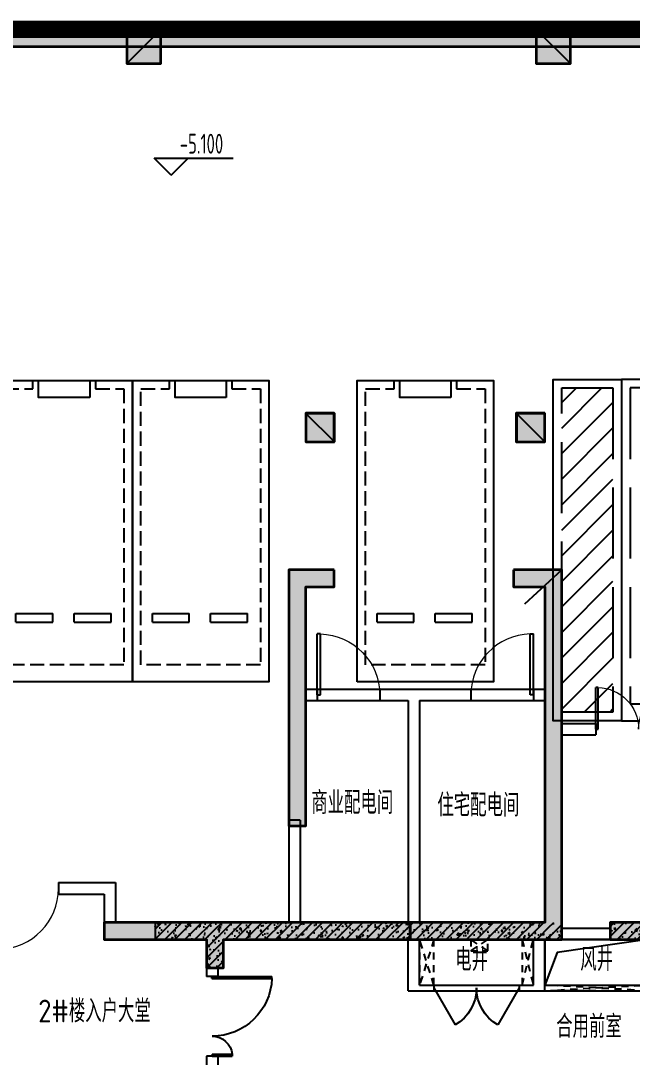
# Model space of a CAD drawing. Extents: x 512858 to 514372, y -232486 to -231710.
# Drawn here: x 512942.11 to 512952.86, y -232084.55 to -232066.25 of the extents above; entities that cross this region are included whole.
import ezdxf

# ---------------------------------------------------------------- set-up
doc = ezdxf.new("R2010")
doc.units = 0
doc.header["$LTSCALE"] = 1000
for name, pattern in [('2#HXT-B1$0$CACHE2', [0.1875, 0.125, -0.0625]), ('DASH', [0.35, 0.25, -0.1]), ('新块$0$__DASH', [0.35, 0.25, -0.1]), ('新块$0$DASH', [0.35, 0.25, -0.1])]:
    doc.linetypes.add(name, pattern=pattern)
doc.layers.get('0').update_dxf_attribs({"color": 252})
for name, color, linetype in [('2#HXT-B1$0$A-FIRE-DOOR', 252, 'Continuous'), ('2#HXT-B1$0$A-HOLE-E', 252, 'Continuous'), ('2#HXT-B1$0$A-HOLE-H', 252, '2#HXT-B1$0$CACHE2'), ('2#HXT-B1$0$A-PATT-COLU', 252, 'Continuous'), ('2#HXT-B1$0$A-STR-CONC-B', 252, 'Continuous'), ('2#HXT-B1$0$A-WALL-S', 252, 'Continuous'), ('_0', 252, 'Continuous'), ('A-ANNO-HATC-PATT', 252, 'Continuous'), ('A-ANNO-LEVL', 252, 'Continuous'), ('A-COLU-CONC', 252, 'Continuous'), ('A-DOOR-FIRE', 252, 'Continuous'), ('A-WALL-BLOK', 252, 'Continuous'), ('AA-WALL', 252, 'Continuous'), ('AD-普通车位', 252, 'Continuous'), ('PUB_HATCH', 252, 'Continuous'), ('WALL', 252, 'Continuous'), ('建-房间名称', 252, 'Continuous'), ('新块$0$A-PARK-D', 252, 'Continuous'), ('新块$0$A-PARK-无障碍', 252, 'Continuous'), ('新块$0$AD-普通车位', 252, '新块$0$DASH'), ('风井', 252, 'Continuous')]:
    doc.layers.add(name, color=color, linetype=linetype)
for name, color, linetype, lineweight in [('S-COLU', 252, 'Continuous', 35), ('s-colu-cons', 252, 'Continuous', 35), ('S-COLU-HATC', 252, 'Continuous', 25), ('S-WALL', 252, 'Continuous', 35), ('S-WALL-HATC', 252, 'Continuous', 25), ('面积-不计容-地下室-1', 4, 'Continuous', 0)]:
    doc.layers.add(name, color=color, linetype=linetype, lineweight=lineweight)
doc.styles.add('_TCH_DIM', font='TSSDENG.shx', dxfattribs={"width": 0.8, "bigfont": 'hztxt.shx'})
doc.styles.add('邻里中心-雨水$0$STANDARD', font='GBENOR', dxfattribs={"bigfont": 'GBCBIG'})
pattern_1 = [(45, (0, 0), (-88.38834764831844, 88.38834764831844), []), (50, (0, 0), (358.6300913003767, -31.37606749129755), [37.5, -412.5]), (355, (0, 0), (-69.3756668065, 376.0960668500059), [30, -330]), (100.4514, (29.88584, -2.61467), (289.2546908570108, 344.7197710304768), [31.870095, -350.571056]), (46.1842, (0, 100), (533.6205243128222, -82.75950716450905), [56.25, -618.75]), (96.63560000000001, (44.4683725, 93.1033465), (467.3313527743517, 487.0589354502209), [47.805144, -525.8565]), (351.1842, (0, 100), (467.3309725668136, 487.0593004626623), [45, -495]), (21, (50, 75), (298.4535260592309, -201.3094453326694), [37.5, -412.5]), (325.9999999999999, (50, 75), (121.6576659607912, 362.5750225234264), [30, -330]), (71.4514, (74.8711165, 58.224197), (420.111314290745, 161.2652483549762), [31.870095, -350.571056]), (37.5, (0, 0), (6.079927658645312, 166.4469269156558), [0, -326, 0, -335, 0, -331.25]), (7.5, (0, 0), (131.5347687210743, 197.2058559411801), [0, -191, 0, -318.5, 0, -126.25]), (-32.5, (-111.5, 0), (266.9112180862045, -11.27743586718988), [0, -125, 0, -390, 0, -517.5]), (-42.50000000000001, (-161.5, 0), (291.5930846711931, 50.05249116615887), [0, -162.5, 0, -259, 0, -367.5])]

# ---------------------------------------------------------------- blocks, each defined once
blk = doc.blocks.new('新块$0$A$C0EC85F9A')
at = {"layer": '新块$0$A-PARK-D'}
for p, q in [((1024.865119934082, 1200.108159065247), (374.865119934082, 1200.108155250549)), ((374.8651123046875, 1050.108156204224), (374.865119934082, 1200.108155250549)), ((1024.865119934082, 1050.108158111572), (1024.865119934082, 1200.108159065247)), ((2049.865119934082, 1200.108160018921), (1399.865112304688, 1200.108158111572)), ((1399.865127563477, 1050.108156204224), (1399.865112304688, 1200.108158111572)), ((2049.865127563477, 1050.108158111572), (2049.865119934082, 1200.108160018921)), ((1024.865119934082, 1050.108158111572), (374.8651123046875, 1050.108156204224)), ((2049.865127563477, 1050.108158111572), (1399.865127563477, 1050.108156204224))]:
    blk.add_line(p, q, dxfattribs=at)
for points in [[(2400, 9.536743164e-07), (2400.000007629395, 5300), (7.6293945312e-06, 5300), (0, 0)], [(750.0000076293945, 5000.000000953674), (1650.000015258789, 5000.000000953674), (1650, 5299.999997138977), (750, 5299.999999046326)]]:
    blk.add_lwpolyline(points, close=True, dxfattribs=at)
at = {"layer": '新块$0$A-PARK-D', "linetype": '新块$0$__DASH'}
blk.add_lwpolyline([(650, 5300.000000953674), (650.0000076293945, 5150), (150, 5150.000000953674), (150.0000076293945, 300), (2250.000007629395, 300.0000009536743), (2250.000015258789, 5150), (1750.000007629395, 5150), (1750.000007629395, 5300.000000953674)], dxfattribs=at)
blk = doc.blocks.new('新块$0$dfghgfhfghg')
at = {"layer": '新块$0$A-PARK-D', "extrusion": (-1.872561112644678e-08, 1.87406039580014e-20, 0.9999999999999999), "rotation": 8.24447464e-08}
blk.add_blockref('新块$0$A$C0EC85F9A', (-1200.000000011176, -2800.000008820101, -2.2470733351e-05), dxfattribs=at)
blk = doc.blocks.new('A$C040F5B7D')
at = {"layer": '新块$0$AD-普通车位', "extrusion": (2.154672387120172e-06, 6.254128229541402e-07, -0.9999999999974832), "zscale": -1}
blk.add_blockref('新块$0$dfghgfhfghg', (-1200.000486263942, 2799.99967507812, 0.0051262731014366), dxfattribs=at)
blk = doc.blocks.new('CHEWEI')
at = {"layer": 'AD-普通车位', "extrusion": (0, 0, -1), "xscale": -1, "zscale": -1, "rotation": 359.9999999998951}
for p in [(-603532.7875603738, 211253.0572752847, -0.0051262722596298), (-605932.7875603682, 211253.0572752905, -0.0102525445220168), (-609883.4712245152, 211253.0572752847, 0.002680882960964)]:
    blk.add_blockref('A$C040F5B7D', p, dxfattribs=at)
blk = doc.blocks.new('2#HXT-B1$0$$DorLib2D$00000225')
at = {"color": 0}
for p, q in [((0.4750000000000032, -0.0014478852985498), (0.4750000000000032, 0.7521225008925327)), ((0.4750000000000032, 0.7521225008925327), (0.5000000000000036, 0.7521225008925363)), ((0.5000000000000036, -0.0014478852985498), (0.5000000000000036, 0.7521225008925363)), ((-0.4999999999999982, -3.6e-15), (-0.5, 0.252035990386009)), ((-0.4750000000000014, 0.252035990386009), (-0.5, 0.252035990386009)), ((-0.4749999999999996, -3.6e-15), (-0.4750000000000014, 0.252035990386009)), ((-0.4749999999999996, -3.6e-15), (-0.4999999999999947, -3.6e-15)), ((0.4750000000000032, -0.0014478852985498), (0.4999999999999929, -0.0014478852985498))]:
    blk.add_line(p, q, dxfattribs=at)
for centre, radius, start, end in [((0.5046168020419071, -0.0019208093578129), 0.7546247204382253, 92.24926861260724, 179.7237749158362), ((-0.5007908120542499, 0.0025725639174823), 0.2507930763238999, 359.7898704778746, 84.09743784757413)]:
    blk.add_arc(centre, radius, start, end, dxfattribs=at)
blk = doc.blocks.new('2#HXT-B1$0$$DorLib2D$00000231')
at = {"color": 0}
for p, q in [((-0.4999999999999947, 7.1e-15), (-0.2500000000000284, 0.4330127018921708)), ((0.5000000000000053, 7.1e-15), (0.250000000000032, 0.4330127018921708))]:
    blk.add_line(p, q, dxfattribs=at)
for centre, radius, start, end in [((-0.4999999999996803, 3.055e-13), 0.499999999999681, 0, 59.99999999996344), ((0.5000000000000426, -2.49e-14), 0.4999999999999835, 120.0000000000366, 180)]:
    blk.add_arc(centre, radius, start, end, dxfattribs=at)
blk = doc.blocks.new('2#HXT-B1')
at = {"layer": '2#HXT-B1$0$A-PATT-COLU'}
h = blk.add_hatch(dxfattribs=at)
h.set_pattern_fill('钢筋混凝土', color=256, scale=50, style=0)
h.set_pattern_definition(pattern_1)
h.paths.add_polyline_path([(-59162.02434097709, -20597.76585794642), (-59162.02434097707, -20897.76585794642), (-58262.02434097708, -20897.76585794637), (-58112.02434097708, -20797.76585794636), (-58112.02434097709, -20597.76585794636)], flags=17)
h = blk.add_hatch(dxfattribs=at)
h.set_pattern_fill('钢筋混凝土', color=256, scale=50, style=0)
h.set_pattern_definition(pattern_1)
h.paths.add_polyline_path([(-58112.02434097708, -20797.76585794636), (-57962.02434097708, -20897.76585794636), (-54612.02434097708, -20897.76585794642), (-54612.02434097708, -20747.76585794642), (-54612.02434097708, -20597.76585794642), (-58112.02434097708, -20597.76585794636)], flags=17)
h = blk.add_hatch(dxfattribs=at)
h.set_pattern_fill('钢筋混凝土', color=256, scale=50, style=0)
h.set_pattern_definition(pattern_1)
h.paths.add_polyline_path([(-54612.02434097708, -20747.76585794642), (-54612.02434097708, -20897.76585794642), (-52412.02434097696, -20897.76585794642), (-52412.02434097697, -20747.76585794642), (-52412.02434097696, -20597.76585794642), (-54612.02434097708, -20597.76585794642)], flags=17)
h = blk.add_hatch(dxfattribs=at)
h.set_pattern_fill('钢筋混凝土', color=256, scale=50, style=0)
h.set_pattern_definition(pattern_1)
h.paths.add_polyline_path([(-52412.02434097697, -20747.76585794642), (-52412.02434097694, -20897.76585794642), (-52012.0243409769, -20897.76585794632), (-52162.02434097696, -20797.76585794638), (-52312.02434097708, -20597.7658579464), (-52412.024340977, -20597.76585794642)], flags=17)
h = blk.add_hatch(dxfattribs=at)
h.set_pattern_fill('钢筋混凝土', color=256, scale=50, style=0)
h.set_pattern_definition(pattern_1)
h.paths.add_polyline_path([(-52162.02434097696, -20797.76585794638), (-52012.0243409769, -20897.76585794632), (-52012.02434097708, -20597.76585794627), (-52312.02434097708, -20597.76585794645)], flags=17)
h = blk.add_hatch(dxfattribs=at)
h.set_pattern_fill('钢筋混凝土', color=256, scale=50, style=0)
h.set_pattern_definition(pattern_1)
h.paths.add_polyline_path([(-51162.02434097708, -20597.76585794636), (-51162.02434097708, -20897.76585794636), (-50412.02434097673, -20897.76585794636), (-50412.02434097673, -20747.76585794636), (-50412.02434097673, -20597.76585794636)], flags=17)
h = blk.add_hatch(dxfattribs=at)
h.set_pattern_fill('钢筋混凝土', color=256, scale=50, style=0)
h.set_pattern_definition(pattern_1)
h.paths.add_polyline_path([(-58262.02434097708, -21397.76585794636), (-57962.02434097708, -21397.76585794636), (-57962.02434097708, -20897.76585794636), (-58112.02434097708, -20797.76585794636), (-58262.02434097708, -20897.76585794637)], flags=17)
at = {"layer": '2#HXT-B1$0$A-FIRE-DOOR'}
for p, q in [((-54262.22964395978, -21697.76585794641), (-52762.22964395978, -21697.76585794637)), ((-54262.22964395978, -21797.76585794641), (-52762.22964395978, -21797.76585794637))]:
    blk.add_line(p, q, dxfattribs=at)
at = {"layer": '2#HXT-B1$0$A-HOLE-E'}
blk.add_lwpolyline([(-50512.02434097626, -20897.7658579463), (-52312.02434097684, -20897.76585794636), (-52312.02434097684, -21697.76582345943), (-50512.02434097626, -21697.76582345949)], close=True, dxfattribs=at)
blk.add_lwpolyline([(-50512.02434097673, -20897.76585794636), (-52092.32231622189, -21126.81500173535), (-52312.02434097684, -21697.76582345943)], dxfattribs=at)
at = {"layer": '2#HXT-B1$0$A-HOLE-H'}
for points in [[(-54512.02434099675, -21697.76585794677), (-54262.02434099675, -21697.76585794671), (-54262.02434099675, -20897.76585794671), (-54512.02434099675, -20897.76585794671)], [(-53612.02434099687, -21097.76585794671), (-53312.02434099687, -21097.76585794671), (-53312.02434099687, -20897.76585794671), (-53612.02434099675, -20897.76585794671)], [(-52712.02434099698, -21697.76585794677), (-52512.02434099698, -21697.76585794677), (-52512.02434099698, -20897.76585794671), (-52712.02434099698, -20897.76585794671)], [(-52312.02441858139, -21697.76582345949), (-50512.02434097708, -21697.76582345949), (-50512.02434097708, -21797.7658579463), (-52312.02441858139, -21797.7658579463)]]:
    blk.add_lwpolyline(points, close=True, dxfattribs=at)
for points in [[(-54262.02434099675, -20897.76585794671), (-54512.02434097696, -21697.76585794642)], [(-54262.22964395978, -21697.76585794648), (-54512.02434097696, -20897.76585794636)], [(-53612.02434099687, -21097.76585794671), (-53312.02434099687, -20897.76585794671)], [(-53312.02434099687, -21097.76585794671), (-53612.02434099675, -20897.76585794671)], [(-52712.02434099698, -20897.76585794671), (-52512.02434097719, -21697.76585794636)], [(-52712.02434099698, -21697.76585794636), (-52512.02434099698, -20897.76585794671)], [(-52312.02441858139, -21797.7658579463), (-50512.02434097708, -21697.76582345949)], [(-50512.02434097708, -21797.7658579463), (-52312.02441858139, -21697.76602513425)]]:
    blk.add_lwpolyline(points, dxfattribs=at)
at = {"layer": '2#HXT-B1$0$A-STR-CONC-B'}
for p, q in [((-59162.02434097709, -20597.76585794642), (-58112.02434097709, -20597.76585794636)), ((-59162.02434097709, -20597.76585794642), (-59162.02434097707, -20897.76585794642)), ((-58112.02434097708, -20597.76585794636), (-54612.02434097708, -20597.76585794642)), ((-54612.02434097708, -20597.76585794642), (-52412.02434097696, -20597.76585794642)), ((-52412.024340977, -20597.76585794642), (-52312.02434097708, -20597.7658579464)), ((-52012.0243409769, -20897.76585794632), (-52012.02434097708, -20597.76585794627)), ((-51162.02434097708, -20597.76585794636), (-50412.02434097673, -20597.76585794636)), ((-51162.02434097708, -20597.76585794636), (-51162.02434097708, -20897.76585794636)), ((-59162.02434097707, -20897.76585794642), (-58262.02434097708, -20897.76585794637)), ((-58262.02434097708, -21397.76585794636), (-58262.02434097708, -20897.76585794637)), ((-57962.02434097708, -21397.76585794636), (-57962.02434097708, -20897.76585794636)), ((-57962.02434097708, -20897.76585794636), (-54612.02434097708, -20897.76585794642)), ((-54612.02434097708, -20897.76585794642), (-52412.02434097696, -20897.76585794642)), ((-52412.02434097694, -20897.76585794642), (-52012.0243409769, -20897.76585794632)), ((-51162.02434097708, -20897.76585794636), (-50412.02434097673, -20897.76585794636)), ((-58262.02434097708, -21397.76585794636), (-57962.02434097708, -21397.76585794636))]:
    blk.add_line(p, q, dxfattribs=at)
at = {"layer": '2#HXT-B1$0$A-WALL-S'}
for p, q in [((-52012.02434097719, -20697.76585794636), (-51162.02434097708, -20697.76585794636)), ((-52012.02434097719, -20697.76585794636), (-52012.02434097719, -20897.76585794636)), ((-54712.02434097708, -21797.76585794642), (-54712.02434097708, -20897.76585794642)), ((-54512.02434097708, -21697.76585794642), (-54512.02434097708, -20897.76585794642)), ((-52512.02434097708, -21697.76585794636), (-52512.02434097698, -20897.76585794642)), ((-52312.02434097708, -21697.76585794635), (-52312.02434097698, -20897.7658579464)), ((-52012.02434097719, -20897.76585794636), (-51162.02434097708, -20897.76585794636)), ((-58262.02434097696, -21397.76585794635), (-58262.02434097697, -21547.7618783756)), ((-58062.02434097696, -21397.76585794637), (-58262.02434097696, -21397.76585794635)), ((-58062.02434097696, -21397.76585794637), (-58062.02434097697, -21547.76187837561)), ((-54512.02434097708, -21697.76585794642), (-54262.22964395978, -21697.76585794641)), ((-52762.22964395978, -21697.76585794637), (-52512.02434097708, -21697.76585794636)), ((-52312.02434097708, -21697.76585794635), (-50512.02434097673, -21697.76585794625)), ((-54712.02434097708, -21797.76585794642), (-54262.22964395978, -21797.76585794641)), ((-52762.22964395978, -21797.76585794637), (-52412.02434097708, -21797.76585794636)), ((-52412.02434097707, -21797.76585794636), (-50412.02434097671, -21797.76585794624)), ((-58262.02434097707, -22947.7618783756), (-58262.02434097708, -23097.76187837542)), ((-58062.02434097707, -22947.76187837561), (-58062.02434097708, -23097.76187837544))]:
    blk.add_line(p, q, dxfattribs=at)
for points in [[(-58062.02434097697, -21547.76187837561), (-58262.02434097697, -21547.7618783756)], [(-54262.22964395978, -21697.76585794641), (-54262.22964395978, -21797.76585794641)], [(-52762.22964395978, -21697.76585794637), (-52762.22964395978, -21797.76585794637)], [(-58062.02434097707, -22947.76187837561), (-58262.02434097707, -22947.7618783756)]]:
    blk.add_lwpolyline(points, dxfattribs=at)
at = {"layer": '2#HXT-B1$0$A-FIRE-DOOR', "xscale": -1400, "yscale": 1400, "zscale": 200, "rotation": 269.9999999999969}
blk.add_blockref('2#HXT-B1$0$$DorLib2D$00000225', (-58162.02434097702, -22247.7618783756), dxfattribs=at)
at = {"layer": '2#HXT-B1$0$A-FIRE-DOOR', "xscale": 1500, "yscale": -1500, "zscale": 100}
blk.add_blockref('2#HXT-B1$0$$DorLib2D$00000231', (-53512.22964395978, -21747.76585794639), dxfattribs=at)
blk = doc.blocks.new('A$C59DA770B')
at = {"layer": 'S-COLU-HATC'}
for points in [[(-22899.99905482493, 26850.03451505664), (-23499.99905482493, 26850.03451505664), (-23499.99905482493, 26250.03451505664), (-22899.99905482493, 26250.03451505664)], [(-15699.99914674833, 26850.03451505664), (-16299.99914674833, 26850.03451505664), (-16299.99914674833, 26250.03451505664), (-15699.99914674833, 26250.03451505664)], [(-19850.01274973806, 20100.03452029382), (-20350.01274973806, 20100.03452029382), (-20350.01274973806, 19600.03452029382), (-19850.01274973806, 19600.03452029382)], [(-16149.99914674833, 20100.03452029388), (-16649.99914674833, 20100.03452029388), (-16649.99914674833, 19600.03452029388), (-16149.99914674833, 19600.03452029388)]]:
    blk.add_hatch(color=256, dxfattribs=at).paths.add_polyline_path(points)
at = {"layer": 'S-WALL-HATC'}
for points in [[(-19849.99905480584, 17350.02343030897), (-20649.99905480025, 17350.02343030903), (-20649.99905480025, 12850.02321599732), (-20349.99905480025, 12850.02321599732), (-20349.99905480025, 17050.02343030903), (-19849.99905480584, 17050.02343030897)], [(-16699.99905480584, 17350.02343030862), (-16699.99907000456, 17050.02343030862), (-16149.99628338264, 17050.03130494984), (-16149.91181050986, 11150.03993068985), (-18517.91710240208, 11150.03993068985), (-18517.91710240208, 10850.03993068985), (-15849.90751524223, 10850.03993068985), (-15849.89630668471, 17350.0233481116), (-16588.49643828766, 17350.0234584455)], [(-18517.91650587693, 10850.04470289231), (-18517.91769892769, 11150.04231678962), (-23899.99905482493, 11150.03754459007), (-23899.99905482493, 10850.03993068985), (-22100.00915540149, 10850.03993068985), (-22099.81413154025, 10350.03884080064), (-21799.76715041185, 10350.11685016926), (-21799.96214384586, 10850.03993068985), (-19499.99885574169, 10850.04470289231)], [(-8900.006342045031, 10250.00184877589), (-8700.006342242006, 10250.01072165568), (-8699.985487109516, 11150.03129093687), (-14999.84971071174, 11150.04857044289), (-14999.90827627573, 10850.04360288865), (-9000.003124805633, 10850.03943393612), (-8999.976504963357, 10250.01232735149)]]:
    blk.add_hatch(color=256, dxfattribs=at).paths.add_polyline_path(points)
at = {"layer": 'S-COLU'}
for points in [[(-22899.99905482493, 26850.03451505664), (-23499.99905482493, 26850.03451505664), (-23499.99905482493, 26250.03451505664), (-22899.99905482493, 26250.03451505664)], [(-15699.99914674833, 26850.03451505664), (-16299.99914674833, 26850.03451505664), (-16299.99914674833, 26250.03451505664), (-15699.99914674833, 26250.03451505664)], [(-19850.01274973806, 20100.03452029382), (-20350.01274973806, 20100.03452029382), (-20350.01274973806, 19600.03452029382), (-19850.01274973806, 19600.03452029382)], [(-16149.99914674833, 20100.03452029388), (-16649.99914674833, 20100.03452029388), (-16649.99914674833, 19600.03452029388), (-16149.99914674833, 19600.03452029388)]]:
    blk.add_lwpolyline(points, close=True, dxfattribs=at)
at = {"layer": 'S-WALL'}
for points in [[(-19849.99905480584, 17350.02343030897), (-20649.99905480025, 17350.02343030903), (-20649.99905480025, 12850.02321599732), (-20349.99905480025, 12850.02321599732), (-20349.99905480025, 17050.02343030903), (-19849.99905480584, 17050.02343030897), (-19849.99905480584, 17350.02343030897)], [(-16699.99905480584, 17350.02343030862), (-16699.99907000456, 17050.02343030862), (-16149.99628338264, 17050.03130494984), (-16149.91181050986, 11150.03993068985), (-18517.91710240208, 11150.03993068985), (-18517.91710240208, 10850.03993068985), (-15849.90751524223, 10850.03993068985), (-15849.89630668471, 17350.0233481116), (-16588.49643828766, 17350.0234584455)], [(-18517.91650587693, 10850.04470289231), (-18517.91769892769, 11150.04231678962), (-23899.99905482493, 11150.03754459007), (-23899.99905482493, 10850.03993068985), (-22100.00915540149, 10850.03993068985), (-22099.81413154025, 10350.03884080064), (-21799.76715041185, 10350.11685016926), (-21799.96214384586, 10850.03993068985), (-19499.99885574169, 10850.04470289231)], [(-8900.006342045031, 10250.00184877589), (-8700.006342242006, 10250.01072165568), (-8699.985487109516, 11150.03129093687), (-14999.84971071174, 11150.04857044289), (-14999.90827627573, 10850.04360288865), (-9000.003124805633, 10850.03943393612), (-8999.976504963357, 10250.01232735149)]]:
    blk.add_lwpolyline(points, close=True, dxfattribs=at)
blk = doc.blocks.new('A$C5B776904')
at = {"layer": 'S-COLU-HATC'}
for points in [[(76118.9900524388, -599.9999947627075), (76118.9900524388, 5.2372924984e-06), (75518.9900524388, 5.2372924984e-06), (75518.9900524388, -599.9999947627075)], [(83318.9900524388, -599.9999947627075), (83318.9900524388, 5.2372924984e-06), (82718.9900524388, 5.2372924984e-06), (82718.9900524388, -599.9999947627075)], [(79168.9900524388, -7249.999994762708), (79168.9900524388, -6749.999994762708), (78668.9900524388, -6749.999994762708), (78668.9900524388, -7249.999994762708)], [(82868.9900524388, -7249.999994762708), (82868.9900524388, -6749.999994762708), (82368.9900524388, -6749.999994762708), (82368.9900524388, -7249.999994762708)]]:
    blk.add_hatch(color=256, dxfattribs=at).paths.add_polyline_path(points)
at = {"layer": 'S-WALL-HATC'}
h = blk.add_hatch(color=256, dxfattribs=at)
h.paths.add_polyline_path([(74118.61968148407, -57390.53273953614), (74118.61968148407, -59860.5616396204), (106018.6196814887, -59860.56163962354), (106018.6196814855, -57399.99999999814), (111068.6196814873, -57399.99999999814), (111068.6196814869, 0), (0, -7.276e-12), (0, -54446.10901031177), (41809.90582710411, -57390.53273953614)])
h.paths.add_polyline_path([(41820.45637227794, -57090.53273953614), (299.9999999995416, -54166.49321894255), (299.9999999995343, -299.9999999999927), (110768.6196814869, -299.9999999999927), (110768.6196814873, -57099.99999999953), (105718.6196814808, -57100.00000000116), (105718.6196814808, -59560.5616396215), (74418.61968148826, -59560.56163962034), (74418.61968148826, -57090.53273953637)], flags=16)
at = {"linetype": 'ByBlock'}
for p, q in [((83318.9900524388, -599.9999947627075), (82718.9900524388, 5.2372924984e-06)), ((75519.33779155416, -600.1235630658921), (76118.9900524388, -0.1235630658920854)), ((78668.9900524388, -6749.999994762708), (79168.9900524388, -7249.999994762708)), ((82368.9900524388, -6749.999994762708), (82868.9900524388, -7249.999994762708)), ((82519.3376996317, -10100.1344711741), (83169.3376996317, -9500.13441229402))]:
    blk.add_line(p, q, dxfattribs=at)
at = {"layer": 's-colu-cons'}
for points in [[(76118.9900524388, -599.9999947627075), (76118.9900524388, 5.2372924984e-06), (75518.9900524388, 5.2372924984e-06), (75518.9900524388, -599.9999947627075)], [(83318.9900524388, -599.9999947627075), (83318.9900524388, 5.2372924984e-06), (82718.9900524388, 5.2372924984e-06), (82718.9900524388, -599.9999947627075)], [(79168.9900524388, -7249.999994762708), (79168.9900524388, -6749.999994762708), (78668.9900524388, -6749.999994762708), (78668.9900524388, -7249.999994762708)], [(82868.9900524388, -7249.999994762708), (82868.9900524388, -6749.999994762708), (82368.9900524388, -6749.999994762708), (82368.9900524388, -7249.999994762708)]]:
    blk.add_lwpolyline(points, close=True, dxfattribs=at)
at = {"layer": 'S-WALL'}
blk.add_lwpolyline([(41809.90582710411, -57390.53273953614), (0, -54446.10901031177), (0, 0), (111068.6196814869, 0), (111068.6196814873, -57399.99999999814), (106018.6196814855, -57399.99999999814), (106018.6196814887, -59860.56163962354), (74118.61968148407, -59860.5616396204), (74118.61968148407, -57390.53273953614)], close=True, dxfattribs=at)
blk.add_lwpolyline([(41823.96453197721, -57090.77979841991), (299.9999999995343, -54166.49321894255), (299.9999999995343, -300), (110768.6196814869, -300), (110768.6196814873, -57099.99999999953), (105718.6196814808, -57100.00000000116), (105718.6196814808, -59560.5616396215), (74418.61968148826, -59560.56163962034), (74418.61968148826, -57090.53273953637), (41816.93952388224, -57090.53273953614)], dxfattribs=at)
blk = doc.blocks.new('新块$0$A$C72AA1ED0')
at = {"layer": '新块$0$A-PARK-无障碍', "linetype": '新块$0$__DASH'}
h = blk.add_hatch(dxfattribs=at)
h.set_pattern_fill('ANSI31', color=256, scale=200)
h.set_pattern_definition([(45, (-1549477.20962804, 385842.9695064573), (-224.5064030267288, 224.5064030267288), [])])
h.paths.add_polyline_path([(149.9999998910353, 5849.999999996275), (1049.999999888241, 5849.999999996275), (1049.999999888241, 150.0000000195578), (149.999999997206, 150.000000002794)])
at = {"layer": '新块$0$A-PARK-无障碍', "ltscale": 5}
h = blk.add_hatch(color=256, dxfattribs=at)
h.paths.add_polyline_path([(-881.5798466738779, 1944.101930264849), (-929.5150678555947, 2057.037851340603, -1.230017392717403), (-1513.208101906115, 2518.380097274669), (-1541.125570350559, 2622.57961847214, 1.185847109631066)])
h.paths.add_polyline_path([(-1376.628882057266, 2626.858546150848), (-1090.026341765421, 2626.851593798958), (-1090.023915983038, 2726.851593769155), (-1403.421375511447, 2726.859196106438), (-1483.191549745621, 3024.594428708777, 3.978030587581327), (-1593.673674871912, 3050.554032591172), (-1426.571513161296, 2426.859757591039), (-1021.299441940384, 2426.849926577415), (-815.4327401670162, 1941.825658200309), (-557.688727357192, 2051.224121904466), (-588.9454312722664, 2124.865268421359), (-754.6380109342281, 2054.53768461151), (-955.1084600596223, 2526.848320956808), (-1349.836388603086, 2526.857896193396)])
for p, q in [((-2149.865110218525, 4699.891843292862), (-1499.865110211074, 4699.891843315214)), ((-2149.865110218525, 4699.891843292862), (-2149.865110211074, 4549.891843292862)), ((-2149.8651102148, 4599.891843292862), (-1499.865110211074, 4599.891843307763)), ((-1499.865110211074, 4699.891843315214), (-1499.865110211074, 4549.891843307763)), ((-1024.865110211074, 4699.891843307763), (-1024.865110207349, 4549.891843300313)), ((-1024.865110211074, 4699.891843307763), (-374.8651102147996, 4699.891843315214)), ((-1024.865110207349, 4599.891843315214), (-374.8651102073491, 4599.891843322664)), ((-374.8651102147996, 4699.891843315214), (-374.8651102073491, 4549.891843330115)), ((-2149.865110211074, 4549.891843292862), (-1499.865110211074, 4549.891843307763)), ((-1024.865110207349, 4549.891843300313), (-374.8651102073491, 4549.891843330115))]:
    blk.add_line(p, q, dxfattribs=at)
for points in [[(-2500.000000111759, 5999.999999944121), (-2500, -5.58793545e-08), (0, -3.7252903e-09), (-1.11758709e-07, 5999.999999996275)], [(-1.11758709e-07, 5999.999999996275), (1199.999999888241, 5999.999999996275), (1199.999999888241, 2.23517418e-08), (0, 0)], [(-750.0000000037253, 299.9999999813735), (-1750.000000007451, 299.9999999664724), (-1750, -4.09781933e-08), (-750.0000000037253, -1.11758709e-08)]]:
    blk.add_lwpolyline(points, close=True, dxfattribs=at)
at = {"layer": '新块$0$A-PARK-无障碍', "linetype": '新块$0$__DASH', "ltscale": 5}
blk.add_lwpolyline([(-649.9999999962747, -1.11758709e-08), (-650, 149.9999999888241), (-150.0000000037253, 149.9999999888241), (-150.0000001005828, 5699.999999988824), (-2350.000000108033, 5699.999999959022), (-2350.000000007451, 149.9999999515712), (-1850.000000003725, 149.9999999590218), (-1850, -4.09781933e-08)], dxfattribs=at)
blk.add_lwpolyline([(149.9999998910353, 5849.999999996275), (1049.999999888241, 5849.999999996275), (1049.999999888241, 150.0000000195578), (149.999999997206, 150.000000002794)], close=True, dxfattribs=at)
at = {"layer": '新块$0$A-PARK-无障碍', "ltscale": 5}
for points in [[(-955.108460061485, 2526.848320956342), (-754.6380109351594, 2054.53768461151), (-588.9454312722664, 2124.865268421359), (-557.688727357192, 2051.224121904466), (-815.4327401670162, 1941.825658200309), (-1021.299441940384, 2426.84992657695), (-1426.571513162693, 2426.859757590108), (-1593.673674871912, 3050.554032591172, -3.978030587581327), (-1483.191549745621, 3024.594428708777), (-1403.421375513775, 2726.859196105972), (-1090.023915983969, 2726.851593769621), (-1090.026341765421, 2626.851593798492), (-1376.628882058663, 2626.858546149917), (-1349.836388604483, 2526.857896193396)], [(-929.5150678555947, 2057.037851340603, -1.230017392717403), (-1513.208101906115, 2518.380097274669), (-1541.125570350559, 2622.57961847214, 1.185847109634164), (-881.5798466738779, 1944.101930265315)]]:
    blk.add_lwpolyline(points, format="xyb", close=True, dxfattribs=at)
blk = doc.blocks.new('$DorLib2D$00000001')
for p, q in [((0.45, 0.9750000000000001), (0.5000000000000002, 0.9750000000000001)), ((0.45, 0), (0.45, 0.9750000000000001)), ((0.5, 0), (0.5, 0.9750000000000001)), ((0.5, 0), (0.45, 0))]:
    blk.add_line(p, q)
at = {"lineweight": 13}
blk.add_arc((0.475, 0), 0.975, 91.4692835813538, 180, dxfattribs=at)
blk = doc.blocks.new('$DorLib2D$00000002')
for p, q in [((-0.5, -1e-16), (-0.5000000000000007, 0.4875)), ((-0.4750000000000007, 0.4875), (-0.5000000000000007, 0.4875)), ((-0.475, 0), (-0.4750000000000007, 0.4875)), ((0.475, 0), (0.4750000000000007, 0.4875)), ((0.4750000000000007, 0.4875), (0.5000000000000007, 0.4875)), ((0.5, -1e-16), (0.5000000000000007, 0.4875)), ((-0.5, -1e-16), (-0.475, 0)), ((0.5, -1e-16), (0.475, 0))]:
    blk.add_line(p, q)
at = {"lineweight": 13}
for centre, start, end in [((-0.4875, 0), 0, 88.53071641864632), ((0.4875, 0), 91.46928358135371, 180)]:
    blk.add_arc(centre, 0.4875, start, end, dxfattribs=at)
blk = doc.blocks.new('B-BZZ')
at = {"layer": 'A-ANNO-HATC-PATT'}
for points in [[(606026.152688638, -26727.70141691127), (606026.152688638, -27327.70141691127), (606626.152688638, -27327.70141691127), (606626.152688638, -26727.70141691127)], [(613224.187380266, -26727.6197629816), (613224.187380266, -27327.6197629816), (613824.187380266, -27327.6197629816), (613824.187380266, -26727.6197629816)], [(612874.1873802533, -33477.6197630036), (612874.1873802721, -33977.53810380719), (613372.693215773, -33977.53810382093), (613372.6932157682, -33477.61976301292)]]:
    blk.add_hatch(color=256, dxfattribs=at).paths.add_polyline_path(points, flags=17)
at = {"layer": 'A-COLU-CONC'}
for points in [[(606026.152688638, -27327.70141691127), (606626.152688638, -27327.70141691127), (606626.152688638, -26727.70141691127), (606026.152688638, -26727.70141691127)], [(613224.187380266, -27327.6197629816), (613824.187380266, -27327.6197629816), (613824.187380266, -26727.6197629816), (613224.187380266, -26727.6197629816)], [(612874.1873802721, -33977.53810380719), (613372.693215773, -33977.53810382093), (613372.6932157682, -33477.61976301292), (612874.1873802533, -33477.6197630036)]]:
    blk.add_lwpolyline(points, close=True, dxfattribs=at)

msp = doc.modelspace()

# ---------------------------------------------------------------- hatches: boundary and pattern name
at = {"layer": 'PUB_HATCH'}
msp.add_hatch(color=252, dxfattribs=at).paths.add_polyline_path([(512868.6019302251, -232066.5485288259), (512868.7519302251, -232066.6985288259), (512979.2205499066, -232066.6985288259), (512979.3705499066, -232066.5485288259), (512979.5205499066, -232066.3985288259), (512868.4519302251, -232066.3985288259)], flags=17)

# ---------------------------------------------------------------- linework, layer by layer
at = {"layer": 'A-ANNO-LEVL', "color": 252}
for p, q in [((512944.7508724215, -232068.9618611358), (512944.4508724216, -232068.6618611359)), ((512944.4508724216, -232068.6618611359), (512945.8407185754, -232068.6618611359)), ((512944.7508724215, -232068.9618611358), (512945.0508724215, -232068.6618611359))]:
    msp.add_line(p, q, dxfattribs=at)
at = {"layer": 'A-DOOR-FIRE', "color": 252}
for p, q in [((512947.3201236866, -232077.9983422081), (512948.4201236866, -232077.9983422081)), ((512950.020412827, -232077.9983422081), (512951.1204128271, -232077.9983422081)), ((512947.3201236866, -232078.1983422081), (512948.4201236866, -232078.1983422081)), ((512950.020412827, -232078.1983422081), (512951.1204128271, -232078.1983422081))]:
    msp.add_line(p, q, dxfattribs=at)
at = {"layer": 'A-WALL-BLOK', "color": 252}
for p, q in [((512947.1204128271, -232077.9983422081), (512947.3201236866, -232077.9983422081)), ((512947.1204128271, -232077.9983422081), (512947.1204128271, -232078.1983422081)), ((512948.4201236866, -232077.9983422081), (512949.020412827, -232077.9983422081)), ((512949.020412827, -232077.9983422081), (512950.020412827, -232077.9983422081)), ((512951.1204128271, -232077.9983422081), (512951.320412827, -232077.9983422081)), ((512951.320412827, -232077.9983422081), (512951.320412827, -232078.1983422081)), ((512947.1204128271, -232078.1983422081), (512947.3201236866, -232078.1983422081)), ((512948.4201236866, -232078.1983422081), (512948.9204128271, -232078.1983422081)), ((512948.9204128271, -232078.1983422081), (512948.9204128271, -232082.0983422081)), ((512949.1204128271, -232078.1983422081), (512949.1204128271, -232082.0983422081)), ((512949.1204128271, -232078.1983422081), (512950.020412827, -232078.1983422081)), ((512951.1204128271, -232078.1983422081), (512951.320412827, -232078.1983422081)), ((512951.6203948747, -232078.5974946445), (512952.2204054985, -232078.5974936548)), ((512951.6203948747, -232078.5974946445), (512951.6203952045, -232078.7974946445)), ((512951.6203952045, -232078.7974946445), (512952.2204058284, -232078.7974936548)), ((512946.820412827, -232080.297663705), (512946.820412827, -232082.0983422081)), ((512947.020412827, -232080.297663705), (512946.820412827, -232080.297663705)), ((512947.020412827, -232080.297663705), (512947.020412827, -232082.0983422081)), ((512942.7702366134, -232081.397663196), (512943.7703441179, -232081.397663196)), ((512943.7703441179, -232081.397663196), (512943.7703441179, -232082.0975711253)), ((512942.7702366134, -232081.597663196), (512943.5703441179, -232081.597663196)), ((512943.5703441179, -232081.597663196), (512943.5703441179, -232082.0975711253)), ((512943.7703441179, -232082.0975711253), (512943.5703441179, -232082.0975711253)), ((512947.020412827, -232082.0983422081), (512946.820412827, -232082.0983422081)), ((512949.1204128271, -232082.0983422081), (512948.9204128271, -232082.0983422081)), ((512951.6204354735, -232082.1975878531), (512952.4704538826, -232082.1975848238)), ((512951.6204354735, -232082.1975878531), (512951.6204361863, -232082.3975878531)), ((512952.4704538826, -232082.1975848238), (512952.4704545954, -232082.3975848238)), ((512951.6204361863, -232082.3975878531), (512952.4704545954, -232082.3975848238))]:
    msp.add_line(p, q, dxfattribs=at)
for points in [[(512947.3201236866, -232077.9983422081), (512947.3201236866, -232078.1983422081)], [(512948.4201236866, -232077.9983422081), (512948.4201236866, -232078.1983422081)], [(512950.020412827, -232077.9983422081), (512950.020412827, -232078.1983422081)], [(512951.1204128271, -232077.9983422081), (512951.1204128271, -232078.1983422081)], [(512952.2204054985, -232078.5974936548), (512952.2204058284, -232078.7974936548)], [(512942.7702366134, -232081.397663196), (512942.7702366134, -232081.597663196)]]:
    msp.add_lwpolyline(points, dxfattribs=at)
at = {"layer": 'WALL', "color": 252}
for p, q in [((512868.4519302251, -232066.3985288259), (512979.5205499066, -232066.3985288259)), ((512868.7519302251, -232066.6985288259), (512979.2205499066, -232066.6985288259))]:
    msp.add_line(p, q, dxfattribs=at)
at = {"layer": '面积-不计容-地下室-1', "linetype": 'DASH', "ltscale": 0.003, "const_width": 0.3}
msp.add_lwpolyline([(512868.4519302251, -232120.8446378362), (512910.2618360569, -232123.7890615653), (512942.5705499066, -232123.7890615653), (512942.5705499066, -232126.2590904656), (512974.4714084619, -232126.2590904656), (512974.4714084619, -232123.7985288259), (512979.5214084619, -232123.7985288259), (512979.5214084619, -232066.3985288259), (512868.4519302251, -232066.3985288259)], close=True, dxfattribs=at)

# ---------------------------------------------------------------- block references
at = {"color": 252, "xscale": 0.001, "yscale": 0.001, "zscale": 0.001}
msp.add_blockref('CHEWEI', (512338.1374485667, -232289.1218877299), dxfattribs=at)
at = {"layer": '_0', "color": 252, "xscale": 0.001, "yscale": 0.001, "zscale": 0.001}
for name, p in [('A$C5B776904', (512868.4527887804, -232066.3985288259)), ('A$C59DA770B', (512967.470342912, -232093.2475313009))]:
    msp.add_blockref(name, p, dxfattribs=at)
at = {"layer": 'A-DOOR-FIRE', "color": 252, "zscale": 0.2}
for p, xscale, yscale in [((512947.8701236866, -232078.0983422081), -1.1, 1.1), ((512950.570412827, -232078.0983422081), 1.1, 1.1), ((512942.2202366134, -232081.497663196), -1.1, -1.1)]:
    msp.add_blockref('$DorLib2D$00000001', p, dxfattribs=dict(at, xscale=xscale, yscale=yscale))
at = {"layer": 'A-DOOR-FIRE', "color": 252, "xscale": -1.5, "yscale": 1.5, "zscale": 0.2, "rotation": 9.45069966398e-05}
msp.add_blockref('$DorLib2D$00000002', (512952.9704056635, -232078.6974924176), dxfattribs=at)
at = {"layer": 'AA-WALL', "color": 252, "xscale": 0.001, "yscale": 0.001, "zscale": 0.001}
msp.add_blockref('B-BZZ', (512337.9467328973, -232039.6709090577), dxfattribs=at)
at = {"layer": '新块$0$A-PARK-无障碍', "color": 252, "xscale": 0.001, "yscale": 0.001, "zscale": 0.001, "rotation": 179.9999990162096}
msp.add_blockref('新块$0$A$C72AA1ED0', (512952.6704128271, -232072.5520876146, 1.891028833e-07), dxfattribs=at)
at = {"layer": '风井', "color": 252, "xscale": 0.001, "yscale": 0.001, "zscale": 0.001, "rotation": 359.9998428469675}
msp.add_blockref('2#HXT-B1', (513003.6324385227, -232061.4999075704), dxfattribs=at)

# ---------------------------------------------------------------- texts
at = {"layer": 'A-ANNO-LEVL', "color": 252, "style": '_TCH_DIM', "width": 0.6400000000000001}
msp.add_text('-5.100', height=0.35, dxfattribs=at).set_placement((512944.9030262677, -232068.5837842128))
at = {"layer": '建-房间名称', "color": 252, "style": '邻里中心-雨水$0$STANDARD'}
for s, p in [('商业配电间', (512947.2155509662, -232080.1912192745)), ('住宅配电间', (512949.432647077, -232080.2349401484)), ('电井', (512949.7452235896, -232082.9487762008, -3.5385781e-09)), ('风井', (512951.9452235896, -232082.9487822005, -3.5385776e-09)), ('2#楼入户大堂', (512942.4136155219, -232083.8537425858)), ('合用前室', (512951.5220249736, -232084.1259626824, -3.5158433e-09))]:
    msp.add_text(s, height=0.4, dxfattribs=at).set_placement(p)

doc.saveas('drawing.dxf')
